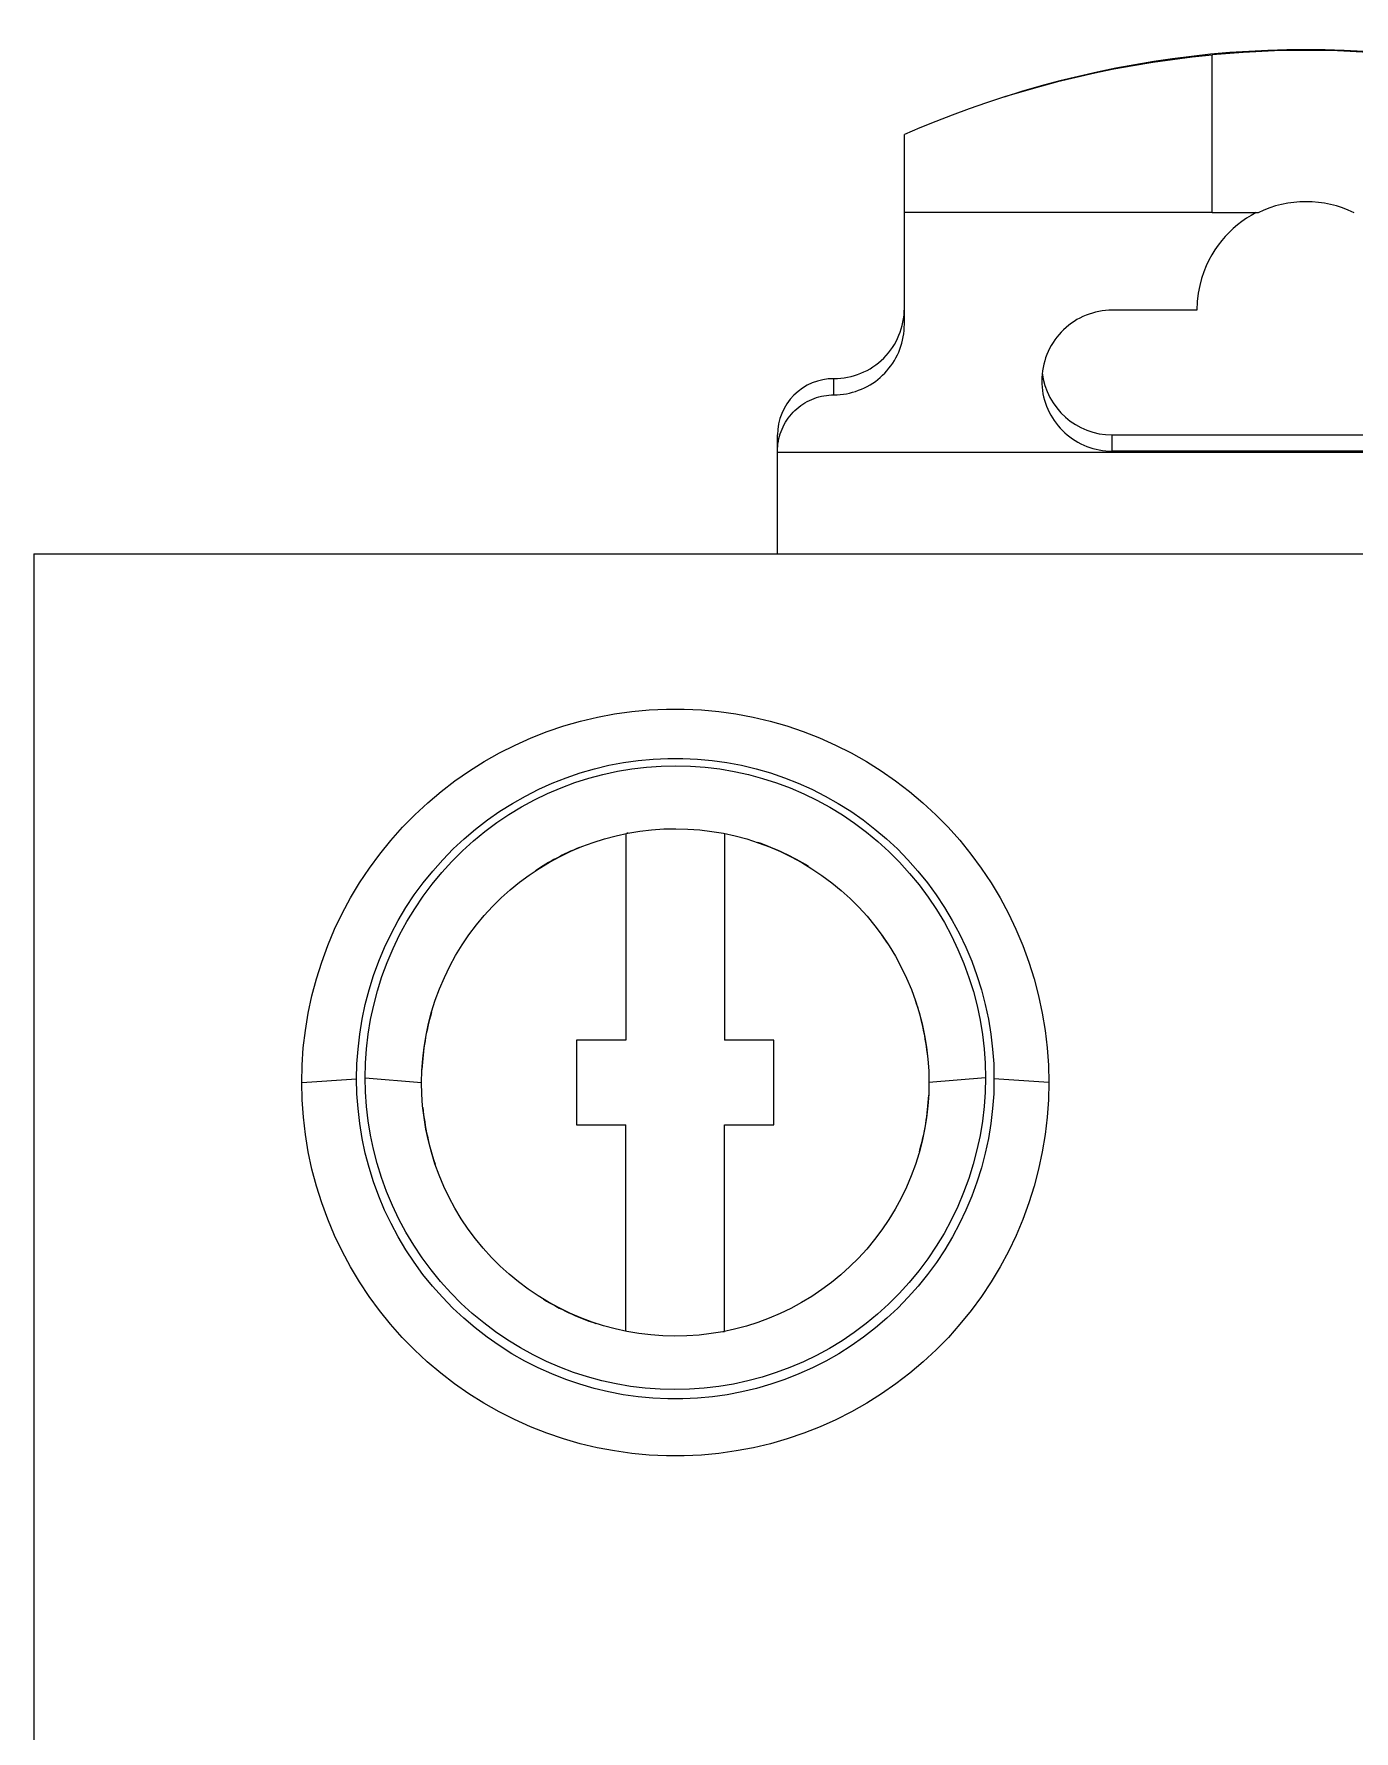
# Model space of a CAD drawing. Header units: millimetres. Extents: x 2268 to 4339, y 1619 to 2163.
# Drawn here: x 3692.29 to 3710.23, y 1843.48 to 1866.55 of the extents above; entities that cross this region are included whole.
import ezdxf

# ---------------------------------------------------------------- set-up
doc = ezdxf.new("R2010")
doc.units = ezdxf.units.MM

msp = doc.modelspace()

# ---------------------------------------------------------------- linework, layer by layer
for p, q in [((3707.759, 1866.195), (3707.492, 1866.157)), ((3708.028, 1866.228), (3707.759, 1866.195)), ((3708.297, 1866.256), (3708.028, 1866.228)), ((3708.722, 1866.294), (3708.297, 1866.26)), ((3708.297, 1866.26), (3708.297, 1866.256)), ((3708.297, 1864.117), (3708.297, 1866.256)), ((3709.148, 1866.314), (3708.722, 1866.294)), ((3709.575, 1866.321), (3709.148, 1866.314)), ((3710.002, 1866.314), (3709.575, 1866.321)), ((3710.428, 1866.294), (3710.002, 1866.314)), ((3706.449, 1865.955), (3706.198, 1865.894)), ((3706.705, 1866.012), (3706.449, 1865.955)), ((3706.964, 1866.065), (3706.705, 1866.012)), ((3707.227, 1866.113), (3706.964, 1866.065)), ((3707.492, 1866.157), (3707.227, 1866.113)), ((3705.711, 1865.76), (3705.476, 1865.689)), ((3705.952, 1865.829), (3705.711, 1865.76)), ((3706.198, 1865.894), (3705.952, 1865.829)), ((3704.997, 1865.528), (3704.767, 1865.444)), ((3705.234, 1865.61), (3704.997, 1865.528)), ((3705.476, 1865.689), (3705.234, 1865.61)), ((3704.326, 1865.268), (3704.116, 1865.178)), ((3704.544, 1865.357), (3704.326, 1865.268)), ((3704.767, 1865.444), (3704.544, 1865.357)), ((3704.116, 1864.117), (3704.116, 1865.178)), ((3704.116, 1862.6), (3704.116, 1864.117)), ((3704.306, 1864.117), (3704.116, 1864.117)), ((3704.499, 1864.117), (3704.306, 1864.117)), ((3704.696, 1864.117), (3704.499, 1864.117)), ((3704.897, 1864.117), (3704.696, 1864.117)), ((3705.101, 1864.117), (3704.897, 1864.117)), ((3705.309, 1864.117), (3705.101, 1864.117)), ((3705.519, 1864.117), (3705.309, 1864.117)), ((3705.733, 1864.117), (3705.519, 1864.117)), ((3705.95, 1864.117), (3705.733, 1864.117)), ((3706.17, 1864.117), (3705.95, 1864.117)), ((3706.393, 1864.117), (3706.17, 1864.117)), ((3706.619, 1864.117), (3706.393, 1864.117)), ((3706.849, 1864.117), (3706.619, 1864.117)), ((3707.081, 1864.117), (3706.849, 1864.117)), ((3707.317, 1864.117), (3707.081, 1864.117)), ((3707.557, 1864.117), (3707.317, 1864.117)), ((3707.8, 1864.117), (3707.557, 1864.117)), ((3708.047, 1864.117), (3707.8, 1864.117)), ((3708.297, 1864.117), (3708.047, 1864.117)), ((3708.297, 1864.117), (3708.923, 1864.117)), ((3708.896, 1864.117), (3708.829, 1864.08)), ((3708.584, 1863.901), (3708.53, 1863.849)), ((3708.642, 1863.951), (3708.584, 1863.901)), ((3708.702, 1863.997), (3708.642, 1863.951)), ((3708.765, 1864.04), (3708.702, 1863.997)), ((3708.829, 1864.08), (3708.765, 1864.04)), ((3708.381, 1863.677), (3708.336, 1863.613)), ((3708.428, 1863.737), (3708.381, 1863.677)), ((3708.477, 1863.795), (3708.428, 1863.737)), ((3708.53, 1863.849), (3708.477, 1863.795)), ((3708.218, 1863.394), (3708.184, 1863.312)), ((3708.255, 1863.472), (3708.218, 1863.394)), ((3708.294, 1863.544), (3708.255, 1863.472)), ((3708.336, 1863.613), (3708.294, 1863.544)), ((3708.154, 1863.222), (3708.129, 1863.126)), ((3708.184, 1863.312), (3708.154, 1863.222)), ((3708.109, 1863.022), (3708.095, 1862.91)), ((3708.129, 1863.126), (3708.109, 1863.022)), ((3706.543, 1862.705), (3706.502, 1862.685)), ((3706.585, 1862.723), (3706.543, 1862.705)), ((3706.628, 1862.739), (3706.585, 1862.723)), ((3706.671, 1862.753), (3706.628, 1862.739)), ((3706.715, 1862.765), (3706.671, 1862.753)), ((3706.76, 1862.774), (3706.715, 1862.765)), ((3706.805, 1862.782), (3706.76, 1862.774)), ((3706.85, 1862.787), (3706.805, 1862.782)), ((3706.896, 1862.791), (3706.85, 1862.787)), ((3706.941, 1862.792), (3706.896, 1862.791)), ((3708.091, 1862.792), (3706.941, 1862.792)), ((3708.095, 1862.91), (3708.091, 1862.792)), ((3704.101, 1862.429), (3704.107, 1862.471)), ((3704.107, 1862.471), (3704.112, 1862.514)), ((3704.112, 1862.514), (3704.115, 1862.557)), ((3704.115, 1862.557), (3704.116, 1862.6)), ((3706.248, 1862.494), (3706.218, 1862.46)), ((3706.28, 1862.527), (3706.248, 1862.494)), ((3706.314, 1862.557), (3706.28, 1862.527)), ((3706.349, 1862.586), (3706.314, 1862.557)), ((3706.386, 1862.614), (3706.349, 1862.586)), ((3706.423, 1862.639), (3706.386, 1862.614)), ((3706.462, 1862.663), (3706.423, 1862.639)), ((3706.502, 1862.685), (3706.462, 1862.663)), ((3704.039, 1862.223), (3704.055, 1862.263)), ((3704.055, 1862.263), (3704.069, 1862.303)), ((3704.069, 1862.303), (3704.082, 1862.345)), ((3704.082, 1862.345), (3704.092, 1862.386)), ((3704.092, 1862.386), (3704.101, 1862.429)), ((3706.09, 1862.272), (3706.07, 1862.231)), ((3706.112, 1862.312), (3706.09, 1862.272)), ((3706.136, 1862.351), (3706.112, 1862.312)), ((3706.161, 1862.389), (3706.136, 1862.351)), ((3706.189, 1862.425), (3706.161, 1862.389)), ((3706.218, 1862.46), (3706.189, 1862.425)), ((3703.907, 1862.002), (3703.933, 1862.036)), ((3703.933, 1862.036), (3703.958, 1862.072)), ((3703.958, 1862.072), (3703.981, 1862.108)), ((3703.981, 1862.108), (3704.002, 1862.146)), ((3704.002, 1862.146), (3704.021, 1862.184)), ((3704.021, 1862.184), (3704.039, 1862.223)), ((3706.001, 1862.014), (3705.993, 1861.969)), ((3706.011, 1862.059), (3706.001, 1862.014)), ((3706.023, 1862.103), (3706.011, 1862.059)), ((3706.036, 1862.146), (3706.023, 1862.103)), ((3706.052, 1862.189), (3706.036, 1862.146)), ((3706.07, 1862.231), (3706.052, 1862.189)), ((3703.158, 1861.641), (3703.158, 1861.861)), ((3703.612, 1861.756), (3703.65, 1861.777)), ((3703.65, 1861.777), (3703.686, 1861.8)), ((3703.686, 1861.8), (3703.722, 1861.824)), ((3703.722, 1861.824), (3703.756, 1861.85)), ((3703.756, 1861.85), (3703.789, 1861.878)), ((3703.789, 1861.878), (3703.82, 1861.907)), ((3703.82, 1861.907), (3703.851, 1861.937)), ((3703.851, 1861.937), (3703.88, 1861.969)), ((3703.88, 1861.969), (3703.907, 1862.002)), ((3705.985, 1861.878), (3705.984, 1861.833)), ((3705.984, 1861.833), (3705.985, 1861.789)), ((3705.988, 1861.924), (3705.985, 1861.878)), ((3705.985, 1861.789), (3705.988, 1861.745)), ((3705.993, 1861.969), (3705.988, 1861.924)), ((3702.765, 1861.533), (3702.795, 1861.55)), ((3702.795, 1861.55), (3702.826, 1861.566)), ((3702.826, 1861.566), (3702.857, 1861.58)), ((3702.857, 1861.58), (3702.889, 1861.593)), ((3702.889, 1861.593), (3702.922, 1861.604)), ((3702.922, 1861.604), (3702.955, 1861.614)), ((3702.955, 1861.614), (3702.988, 1861.622)), ((3702.988, 1861.622), (3703.022, 1861.629)), ((3703.022, 1861.629), (3703.056, 1861.634)), ((3703.056, 1861.634), (3703.09, 1861.638)), ((3703.09, 1861.638), (3703.124, 1861.641)), ((3703.124, 1861.641), (3703.158, 1861.641)), ((3703.158, 1861.641), (3703.201, 1861.642)), ((3703.201, 1861.642), (3703.244, 1861.645)), ((3703.244, 1861.645), (3703.287, 1861.65)), ((3703.287, 1861.65), (3703.329, 1861.657)), ((3703.329, 1861.657), (3703.372, 1861.665)), ((3703.372, 1861.665), (3703.413, 1861.676)), ((3703.413, 1861.676), (3703.454, 1861.688)), ((3703.454, 1861.688), (3703.495, 1861.703)), ((3703.495, 1861.703), (3703.535, 1861.719)), ((3703.535, 1861.719), (3703.574, 1861.736)), ((3703.574, 1861.736), (3703.612, 1861.756)), ((3705.988, 1861.745), (3705.993, 1861.701)), ((3705.993, 1861.701), (3706, 1861.657)), ((3706, 1861.657), (3706.009, 1861.614)), ((3706.009, 1861.614), (3706.02, 1861.571)), ((3706.02, 1861.571), (3706.033, 1861.528)), ((3702.519, 1861.298), (3702.539, 1861.326)), ((3702.539, 1861.326), (3702.559, 1861.353)), ((3702.559, 1861.353), (3702.581, 1861.38)), ((3702.581, 1861.38), (3702.605, 1861.405)), ((3702.605, 1861.405), (3702.629, 1861.429)), ((3702.629, 1861.429), (3702.654, 1861.452)), ((3702.654, 1861.452), (3702.681, 1861.474)), ((3702.681, 1861.474), (3702.708, 1861.495)), ((3702.708, 1861.495), (3702.736, 1861.515)), ((3702.736, 1861.515), (3702.765, 1861.533)), ((3706.033, 1861.528), (3706.048, 1861.487)), ((3706.048, 1861.487), (3706.065, 1861.446)), ((3706.065, 1861.446), (3706.084, 1861.406)), ((3706.084, 1861.406), (3706.105, 1861.367)), ((3706.105, 1861.367), (3706.127, 1861.329)), ((3706.127, 1861.329), (3706.151, 1861.292)), ((3702.392, 1860.876), (3702.392, 1861.097)), ((3702.42, 1861.08), (3702.43, 1861.113)), ((3702.43, 1861.113), (3702.441, 1861.145)), ((3702.441, 1861.145), (3702.454, 1861.177)), ((3702.454, 1861.177), (3702.468, 1861.208)), ((3702.468, 1861.208), (3702.484, 1861.239)), ((3702.484, 1861.239), (3702.501, 1861.269)), ((3702.501, 1861.269), (3702.519, 1861.298)), ((3706.151, 1861.292), (3706.177, 1861.256)), ((3706.177, 1861.256), (3706.205, 1861.221)), ((3706.205, 1861.221), (3706.234, 1861.188)), ((3706.234, 1861.188), (3706.264, 1861.156)), ((3706.264, 1861.156), (3706.296, 1861.126)), ((3706.296, 1861.126), (3706.33, 1861.097)), ((3706.33, 1861.097), (3706.364, 1861.069)), ((3706.941, 1860.876), (3706.941, 1861.097)), ((3706.941, 1861.097), (3712.209, 1861.097)), ((3702.392, 1860.876), (3702.393, 1860.911)), ((3702.392, 1860.861), (3702.392, 1860.876)), ((3702.392, 1860.861), (3716.758, 1860.861)), ((3702.392, 1859.481), (3702.392, 1860.861)), ((3702.393, 1860.911), (3702.395, 1860.945)), ((3702.395, 1860.945), (3702.399, 1860.979)), ((3702.399, 1860.979), (3702.405, 1861.013)), ((3702.405, 1861.013), (3702.411, 1861.046)), ((3702.411, 1861.046), (3702.42, 1861.08)), ((3706.364, 1861.069), (3706.4, 1861.044)), ((3706.4, 1861.044), (3706.437, 1861.02)), ((3706.437, 1861.02), (3706.475, 1860.997)), ((3706.475, 1860.997), (3706.515, 1860.977)), ((3706.515, 1860.977), (3706.555, 1860.958)), ((3706.555, 1860.958), (3706.596, 1860.941)), ((3706.596, 1860.941), (3706.637, 1860.926)), ((3706.637, 1860.926), (3706.679, 1860.913)), ((3706.679, 1860.913), (3706.722, 1860.902)), ((3706.722, 1860.902), (3706.765, 1860.893)), ((3706.765, 1860.893), (3706.809, 1860.886)), ((3706.809, 1860.886), (3706.853, 1860.88)), ((3706.853, 1860.88), (3706.897, 1860.877)), ((3706.897, 1860.877), (3706.941, 1860.876)), ((3712.209, 1860.876), (3706.941, 1860.876)), ((3692.288, 1859.481), (3692.288, 1841.38)), ((3692.288, 1859.481), (3760.956, 1859.481)), ((3699.488, 1857.142), (3699.716, 1857.207)), ((3699.716, 1857.207), (3699.946, 1857.262)), ((3699.946, 1857.262), (3700.179, 1857.306)), ((3700.179, 1857.306), (3700.413, 1857.339)), ((3700.413, 1857.339), (3700.649, 1857.361)), ((3700.649, 1857.361), (3700.885, 1857.372)), ((3700.885, 1857.372), (3701.122, 1857.372)), ((3701.122, 1857.372), (3701.358, 1857.361)), ((3701.358, 1857.361), (3701.594, 1857.339)), ((3701.594, 1857.339), (3701.828, 1857.306)), ((3701.828, 1857.306), (3702.061, 1857.262)), ((3702.061, 1857.262), (3702.291, 1857.208)), ((3702.291, 1857.208), (3702.519, 1857.142)), ((3698.826, 1856.883), (3699.043, 1856.979)), ((3699.043, 1856.979), (3699.263, 1857.066)), ((3699.263, 1857.066), (3699.488, 1857.142)), ((3702.519, 1857.142), (3702.743, 1857.066)), ((3702.743, 1857.066), (3702.964, 1856.98)), ((3702.964, 1856.98), (3703.181, 1856.883)), ((3698.407, 1856.659), (3698.614, 1856.776)), ((3698.614, 1856.776), (3698.826, 1856.883)), ((3703.181, 1856.883), (3703.393, 1856.776)), ((3703.393, 1856.776), (3703.6, 1856.659)), ((3698.01, 1856.397), (3698.205, 1856.533)), ((3698.205, 1856.533), (3698.407, 1856.659)), ((3699.52, 1856.439), (3699.712, 1856.504)), ((3699.712, 1856.504), (3699.906, 1856.56)), ((3699.828, 1856.433), (3700.021, 1856.484)), ((3699.906, 1856.56), (3700.102, 1856.607)), ((3700.021, 1856.484), (3700.216, 1856.527)), ((3700.102, 1856.607), (3700.301, 1856.645)), ((3700.216, 1856.527), (3700.413, 1856.559)), ((3700.301, 1856.645), (3700.5, 1856.673)), ((3700.413, 1856.559), (3700.611, 1856.583)), ((3700.5, 1856.673), (3700.701, 1856.692)), ((3700.611, 1856.583), (3700.81, 1856.597)), ((3700.701, 1856.692), (3700.903, 1856.701)), ((3700.81, 1856.597), (3701.01, 1856.601)), ((3700.903, 1856.701), (3701.104, 1856.701)), ((3701.01, 1856.601), (3701.21, 1856.596)), ((3701.104, 1856.701), (3701.306, 1856.692)), ((3701.21, 1856.596), (3701.409, 1856.582)), ((3701.306, 1856.692), (3701.506, 1856.673)), ((3701.409, 1856.582), (3701.607, 1856.558)), ((3701.506, 1856.673), (3701.706, 1856.645)), ((3701.607, 1856.558), (3701.804, 1856.524)), ((3701.706, 1856.645), (3701.904, 1856.607)), ((3701.804, 1856.524), (3701.998, 1856.482)), ((3701.904, 1856.607), (3702.101, 1856.56)), ((3701.998, 1856.482), (3702.19, 1856.43)), ((3702.101, 1856.56), (3702.295, 1856.504)), ((3702.295, 1856.504), (3702.486, 1856.439)), ((3703.6, 1856.659), (3703.801, 1856.533)), ((3703.801, 1856.533), (3703.997, 1856.397)), ((3697.639, 1856.098), (3697.821, 1856.252)), ((3697.821, 1856.252), (3698.01, 1856.397)), ((3698.966, 1856.19), (3699.147, 1856.282)), ((3699.147, 1856.282), (3699.332, 1856.365)), ((3699.269, 1856.225), (3699.452, 1856.303)), ((3699.332, 1856.365), (3699.52, 1856.439)), ((3699.452, 1856.303), (3699.639, 1856.373)), ((3699.639, 1856.373), (3699.828, 1856.433)), ((3702.19, 1856.43), (3702.38, 1856.369)), ((3702.38, 1856.369), (3702.566, 1856.299)), ((3702.486, 1856.439), (3702.675, 1856.365)), ((3702.566, 1856.299), (3702.749, 1856.221)), ((3702.675, 1856.365), (3702.86, 1856.282)), ((3702.86, 1856.282), (3703.04, 1856.19)), ((3703.997, 1856.397), (3704.186, 1856.252)), ((3704.186, 1856.252), (3704.368, 1856.098)), ((3697.464, 1855.936), (3697.639, 1856.098)), ((3698.618, 1855.982), (3698.79, 1856.09)), ((3698.743, 1855.94), (3698.914, 1856.044)), ((3698.79, 1856.09), (3698.966, 1856.19)), ((3698.914, 1856.044), (3699.089, 1856.139)), ((3699.089, 1856.139), (3699.269, 1856.225)), ((3702.749, 1856.221), (3702.928, 1856.133)), ((3702.928, 1856.133), (3703.103, 1856.038)), ((3703.04, 1856.19), (3703.217, 1856.09)), ((3703.103, 1856.038), (3703.274, 1855.933)), ((3703.217, 1856.09), (3703.389, 1855.982)), ((3704.368, 1856.098), (3704.543, 1855.936)), ((3697.297, 1855.765), (3697.464, 1855.936)), ((3698.29, 1855.741), (3698.451, 1855.865)), ((3698.416, 1855.708), (3698.577, 1855.828)), ((3698.451, 1855.865), (3698.618, 1855.982)), ((3698.577, 1855.828), (3698.743, 1855.94)), ((3703.274, 1855.933), (3703.44, 1855.821)), ((3703.389, 1855.982), (3703.556, 1855.865)), ((3703.44, 1855.821), (3703.602, 1855.7)), ((3703.556, 1855.865), (3703.717, 1855.741)), ((3704.543, 1855.936), (3704.71, 1855.766)), ((3696.988, 1855.402), (3697.138, 1855.587)), ((3697.138, 1855.587), (3697.297, 1855.765)), ((3697.985, 1855.47), (3698.135, 1855.609)), ((3698.111, 1855.444), (3698.26, 1855.58)), ((3698.135, 1855.609), (3698.29, 1855.741)), ((3698.26, 1855.58), (3698.416, 1855.708)), ((3699.734, 1855.503), (3699.887, 1855.56)), ((3699.887, 1855.56), (3700.042, 1855.609)), ((3700.042, 1855.609), (3700.2, 1855.65)), ((3700.2, 1855.65), (3700.359, 1855.685)), ((3700.333, 1855.68), (3700.333, 1852.872)), ((3700.359, 1855.685), (3700.52, 1855.711)), ((3700.52, 1855.711), (3700.682, 1855.73)), ((3700.682, 1855.73), (3700.846, 1855.742)), ((3700.846, 1855.742), (3701.009, 1855.745)), ((3701.009, 1855.745), (3701.173, 1855.741)), ((3701.173, 1855.741), (3701.335, 1855.729)), ((3701.335, 1855.729), (3701.498, 1855.71)), ((3701.498, 1855.71), (3701.658, 1855.683)), ((3701.658, 1855.683), (3701.817, 1855.648)), ((3701.674, 1855.68), (3701.674, 1852.872)), ((3701.817, 1855.648), (3701.975, 1855.606)), ((3701.975, 1855.606), (3702.13, 1855.556)), ((3702.13, 1855.556), (3702.282, 1855.5)), ((3703.602, 1855.7), (3703.757, 1855.571)), ((3703.717, 1855.741), (3703.872, 1855.609)), ((3703.757, 1855.571), (3703.907, 1855.435)), ((3703.872, 1855.609), (3704.022, 1855.47)), ((3704.71, 1855.766), (3704.869, 1855.588)), ((3704.869, 1855.588), (3705.019, 1855.402)), ((3696.846, 1855.209), (3696.988, 1855.402)), ((3697.707, 1855.171), (3697.843, 1855.324)), ((3697.843, 1855.324), (3697.985, 1855.47)), ((3697.967, 1855.301), (3698.111, 1855.444)), ((3699.294, 1855.292), (3699.437, 1855.369)), ((3699.437, 1855.369), (3699.584, 1855.44)), ((3699.584, 1855.44), (3699.734, 1855.503)), ((3702.282, 1855.5), (3702.432, 1855.436)), ((3702.432, 1855.436), (3702.578, 1855.365)), ((3702.578, 1855.365), (3702.722, 1855.287)), ((3703.907, 1855.435), (3704.051, 1855.291)), ((3704.022, 1855.47), (3704.164, 1855.324)), ((3704.164, 1855.324), (3704.3, 1855.171)), ((3705.019, 1855.402), (3705.161, 1855.21)), ((3696.713, 1855.01), (3696.846, 1855.209)), ((3697.578, 1855.012), (3697.707, 1855.171)), ((3697.7, 1854.993), (3697.83, 1855.151)), ((3697.83, 1855.151), (3697.967, 1855.301)), ((3698.886, 1855.019), (3699.018, 1855.116)), ((3699.018, 1855.116), (3699.154, 1855.207)), ((3699.154, 1855.207), (3699.294, 1855.292)), ((3702.722, 1855.287), (3702.861, 1855.202)), ((3702.861, 1855.202), (3702.997, 1855.11)), ((3702.997, 1855.11), (3703.129, 1855.012)), ((3704.051, 1855.291), (3704.188, 1855.139)), ((3704.188, 1855.139), (3704.317, 1854.981)), ((3704.3, 1855.171), (3704.429, 1855.012)), ((3705.161, 1855.21), (3705.294, 1855.01)), ((3696.59, 1854.805), (3696.713, 1855.01)), ((3697.457, 1854.846), (3697.578, 1855.012)), ((3697.577, 1854.829), (3697.7, 1854.993)), ((3698.637, 1854.805), (3698.759, 1854.915)), ((3698.759, 1854.915), (3698.886, 1855.019)), ((3703.129, 1855.012), (3703.257, 1854.908)), ((3703.257, 1854.908), (3703.379, 1854.797)), ((3704.317, 1854.981), (3704.44, 1854.816)), ((3704.429, 1855.012), (3704.55, 1854.846)), ((3705.294, 1855.01), (3705.417, 1854.805)), ((3696.477, 1854.594), (3696.59, 1854.805)), ((3697.239, 1854.499), (3697.344, 1854.675)), ((3697.344, 1854.675), (3697.457, 1854.846)), ((3697.355, 1854.484), (3697.462, 1854.659)), ((3697.462, 1854.659), (3697.577, 1854.829)), ((3698.407, 1854.566), (3698.519, 1854.688)), ((3698.519, 1854.688), (3698.637, 1854.805)), ((3703.379, 1854.797), (3703.497, 1854.679)), ((3703.497, 1854.679), (3703.609, 1854.556)), ((3704.44, 1854.816), (3704.554, 1854.646)), ((3704.55, 1854.846), (3704.663, 1854.676)), ((3704.554, 1854.646), (3704.66, 1854.47)), ((3704.663, 1854.676), (3704.768, 1854.5)), ((3705.417, 1854.805), (3705.53, 1854.595)), ((3696.374, 1854.379), (3696.477, 1854.594)), ((3697.142, 1854.318), (3697.239, 1854.499)), ((3697.257, 1854.303), (3697.355, 1854.484)), ((3698.2, 1854.304), (3698.3, 1854.438)), ((3698.3, 1854.438), (3698.407, 1854.566)), ((3703.609, 1854.556), (3703.715, 1854.427)), ((3703.715, 1854.427), (3703.815, 1854.294)), ((3704.66, 1854.47), (3704.757, 1854.289)), ((3704.768, 1854.5), (3704.865, 1854.319)), ((3705.53, 1854.595), (3705.633, 1854.379)), ((3696.281, 1854.158), (3696.374, 1854.379)), ((3697.054, 1854.133), (3697.142, 1854.318)), ((3697.168, 1854.118), (3697.257, 1854.303)), ((3698.019, 1854.023), (3698.106, 1854.166)), ((3698.106, 1854.166), (3698.2, 1854.304)), ((3703.815, 1854.294), (3703.908, 1854.155)), ((3704.757, 1854.289), (3704.845, 1854.104)), ((3704.865, 1854.319), (3704.953, 1854.134)), ((3705.633, 1854.379), (3705.726, 1854.159)), ((3696.199, 1853.934), (3696.281, 1854.158)), ((3696.904, 1853.751), (3696.975, 1853.944)), ((3696.975, 1853.944), (3697.054, 1854.133)), ((3697.088, 1853.929), (3697.168, 1854.118)), ((3697.938, 1853.876), (3698.019, 1854.023)), ((3703.908, 1854.155), (3703.995, 1854.012)), ((3703.995, 1854.012), (3704.075, 1853.864)), ((3704.845, 1854.104), (3704.924, 1853.915)), ((3704.953, 1854.134), (3705.032, 1853.944)), ((3705.032, 1853.944), (3705.103, 1853.752)), ((3705.726, 1854.159), (3705.808, 1853.934)), ((3696.066, 1853.474), (3696.127, 1853.705)), ((3696.127, 1853.705), (3696.199, 1853.934)), ((3696.843, 1853.555), (3696.904, 1853.751)), ((3696.956, 1853.543), (3697.018, 1853.737)), ((3697.018, 1853.737), (3697.088, 1853.929)), ((3697.8, 1853.572), (3697.866, 1853.726)), ((3697.866, 1853.726), (3697.938, 1853.876)), ((3704.075, 1853.864), (3704.147, 1853.714)), ((3704.147, 1853.714), (3704.211, 1853.561)), ((3704.924, 1853.915), (3704.994, 1853.725)), ((3704.994, 1853.725), (3705.054, 1853.533)), ((3705.103, 1853.752), (3705.164, 1853.556)), ((3705.808, 1853.934), (3705.88, 1853.706)), ((3705.88, 1853.706), (3705.941, 1853.474)), ((3696.016, 1853.24), (3696.066, 1853.474)), ((3696.791, 1853.357), (3696.843, 1853.555)), ((3696.905, 1853.348), (3696.956, 1853.543)), ((3697.742, 1853.416), (3697.8, 1853.572)), ((3704.211, 1853.561), (3704.268, 1853.406)), ((3705.054, 1853.533), (3705.104, 1853.339)), ((3705.164, 1853.556), (3705.216, 1853.357)), ((3705.941, 1853.474), (3705.991, 1853.24)), ((3696.749, 1853.156), (3696.791, 1853.357)), ((3696.863, 1853.151), (3696.905, 1853.348)), ((3697.65, 1853.099), (3697.692, 1853.258)), ((3697.692, 1853.258), (3697.742, 1853.416)), ((3704.268, 1853.406), (3704.317, 1853.249)), ((3704.317, 1853.249), (3704.359, 1853.092)), ((3705.104, 1853.339), (3705.145, 1853.145)), ((3705.216, 1853.357), (3705.259, 1853.156)), ((3695.977, 1853.005), (3696.016, 1853.24)), ((3696.715, 1852.954), (3696.749, 1853.156)), ((3696.831, 1852.954), (3696.863, 1853.151)), ((3697.616, 1852.939), (3697.65, 1853.099)), ((3704.359, 1853.092), (3704.392, 1852.934)), ((3705.145, 1853.145), (3705.177, 1852.949)), ((3705.259, 1853.156), (3705.292, 1852.954)), ((3705.991, 1853.24), (3706.03, 1853.005)), ((3695.949, 1852.769), (3695.977, 1853.005)), ((3696.692, 1852.752), (3696.715, 1852.954)), ((3696.808, 1852.756), (3696.831, 1852.954)), ((3697.589, 1852.779), (3697.616, 1852.939)), ((3699.663, 1852.872), (3699.663, 1851.723)), ((3700.333, 1852.872), (3699.663, 1852.872)), ((3702.344, 1852.872), (3701.674, 1852.872)), ((3702.344, 1851.723), (3702.344, 1852.872)), ((3704.392, 1852.934), (3704.418, 1852.775)), ((3705.177, 1852.949), (3705.199, 1852.754)), ((3705.292, 1852.954), (3705.316, 1852.752)), ((3706.03, 1853.005), (3706.058, 1852.769)), ((3695.933, 1852.533), (3695.949, 1852.769)), ((3696.677, 1852.549), (3696.692, 1852.752)), ((3696.79, 1852.362), (3696.794, 1852.559)), ((3696.794, 1852.559), (3696.808, 1852.756)), ((3697.56, 1852.458), (3697.571, 1852.618)), ((3697.571, 1852.618), (3697.589, 1852.779)), ((3704.418, 1852.775), (3704.437, 1852.616)), ((3704.437, 1852.616), (3704.448, 1852.457)), ((3705.199, 1852.754), (3705.213, 1852.558)), ((3705.213, 1852.558), (3705.217, 1852.362)), ((3705.316, 1852.752), (3705.33, 1852.549)), ((3706.058, 1852.769), (3706.074, 1852.533)), ((3695.928, 1852.298), (3695.933, 1852.533)), ((3695.928, 1852.298), (3696.673, 1852.347)), ((3696.673, 1852.347), (3696.677, 1852.549)), ((3696.678, 1852.145), (3696.673, 1852.347)), ((3696.794, 1852.168), (3696.79, 1852.362)), ((3696.79, 1852.362), (3697.556, 1852.298)), ((3697.556, 1852.298), (3697.56, 1852.458)), ((3704.448, 1852.457), (3704.451, 1852.298)), ((3705.217, 1852.362), (3704.451, 1852.298)), ((3705.218, 1852.362), (3705.213, 1852.167)), ((3705.33, 1852.549), (3705.334, 1852.347)), ((3705.334, 1852.347), (3705.33, 1852.145)), ((3706.079, 1852.298), (3705.334, 1852.347)), ((3706.074, 1852.533), (3706.079, 1852.298)), ((3695.933, 1852.061), (3695.928, 1852.298)), ((3696.692, 1851.942), (3696.678, 1852.145)), ((3696.808, 1851.973), (3696.794, 1852.168)), ((3697.559, 1852.139), (3697.556, 1852.298)), ((3697.57, 1851.981), (3697.559, 1852.139)), ((3704.448, 1852.138), (3704.437, 1851.979)), ((3704.451, 1852.298), (3704.448, 1852.138)), ((3705.213, 1852.167), (3705.199, 1851.97)), ((3705.33, 1852.145), (3705.315, 1851.942)), ((3706.079, 1852.298), (3706.074, 1852.061)), ((3695.95, 1851.825), (3695.933, 1852.061)), ((3696.715, 1851.739), (3696.692, 1851.942)), ((3696.83, 1851.778), (3696.808, 1851.973)), ((3697.589, 1851.822), (3697.57, 1851.981)), ((3704.437, 1851.979), (3704.418, 1851.818)), ((3705.199, 1851.97), (3705.177, 1851.773)), ((3705.315, 1851.942), (3705.292, 1851.739)), ((3706.074, 1852.061), (3706.058, 1851.825)), ((3695.977, 1851.589), (3695.95, 1851.825)), ((3696.749, 1851.538), (3696.715, 1851.739)), ((3696.861, 1851.583), (3696.83, 1851.778)), ((3697.614, 1851.664), (3697.589, 1851.822)), ((3697.648, 1851.506), (3697.614, 1851.664)), ((3699.663, 1851.723), (3700.333, 1851.723)), ((3700.333, 1848.916), (3700.333, 1851.723)), ((3701.674, 1848.916), (3701.674, 1851.723)), ((3701.674, 1851.723), (3702.344, 1851.723)), ((3704.392, 1851.658), (3704.358, 1851.499)), ((3704.418, 1851.818), (3704.392, 1851.658)), ((3705.177, 1851.773), (3705.145, 1851.577)), ((3705.292, 1851.739), (3705.258, 1851.538)), ((3706.058, 1851.825), (3706.03, 1851.589)), ((3696.016, 1851.354), (3695.977, 1851.589)), ((3696.791, 1851.338), (3696.749, 1851.538)), ((3696.902, 1851.389), (3696.861, 1851.583)), ((3697.689, 1851.349), (3697.648, 1851.506)), ((3704.358, 1851.499), (3704.316, 1851.34)), ((3705.145, 1851.577), (3705.103, 1851.38)), ((3705.258, 1851.538), (3705.216, 1851.338)), ((3706.03, 1851.589), (3705.991, 1851.354)), ((3696.066, 1851.121), (3696.016, 1851.354)), ((3696.843, 1851.14), (3696.791, 1851.338)), ((3696.952, 1851.196), (3696.902, 1851.389)), ((3697.012, 1851.005), (3696.952, 1851.196)), ((3697.737, 1851.193), (3697.689, 1851.349)), ((3697.794, 1851.039), (3697.737, 1851.193)), ((3704.266, 1851.183), (3704.208, 1851.027)), ((3704.316, 1851.34), (3704.266, 1851.183)), ((3705.052, 1851.185), (3704.991, 1850.992)), ((3705.103, 1851.38), (3705.052, 1851.185)), ((3705.216, 1851.338), (3705.164, 1851.139)), ((3705.991, 1851.354), (3705.941, 1851.12)), ((3696.127, 1850.89), (3696.066, 1851.121)), ((3696.904, 1850.945), (3696.843, 1851.14)), ((3696.974, 1850.752), (3696.904, 1850.945)), ((3697.081, 1850.815), (3697.012, 1851.005)), ((3697.858, 1850.886), (3697.794, 1851.039)), ((3704.208, 1851.027), (3704.143, 1850.874)), ((3704.991, 1850.992), (3704.921, 1850.8)), ((3705.103, 1850.944), (3705.033, 1850.752)), ((3705.164, 1851.139), (3705.103, 1850.944)), ((3705.941, 1851.12), (3705.88, 1850.889)), ((3696.199, 1850.662), (3696.127, 1850.89)), ((3697.053, 1850.564), (3696.974, 1850.752)), ((3697.159, 1850.627), (3697.081, 1850.815)), ((3697.93, 1850.736), (3697.858, 1850.886)), ((3698.009, 1850.588), (3697.93, 1850.736)), ((3704.071, 1850.723), (3703.991, 1850.576)), ((3704.143, 1850.874), (3704.071, 1850.723)), ((3704.921, 1850.8), (3704.841, 1850.612)), ((3705.033, 1850.752), (3704.953, 1850.563)), ((3705.88, 1850.889), (3705.808, 1850.661)), ((3696.281, 1850.438), (3696.199, 1850.662)), ((3697.141, 1850.379), (3697.053, 1850.564)), ((3697.247, 1850.442), (3697.159, 1850.627)), ((3698.096, 1850.445), (3698.009, 1850.588)), ((3703.991, 1850.576), (3703.904, 1850.434)), ((3704.841, 1850.612), (3704.752, 1850.427)), ((3704.953, 1850.563), (3704.866, 1850.379)), ((3705.808, 1850.661), (3705.726, 1850.437)), ((3696.373, 1850.218), (3696.281, 1850.438)), ((3697.238, 1850.199), (3697.141, 1850.379)), ((3697.344, 1850.261), (3697.247, 1850.442)), ((3697.45, 1850.085), (3697.344, 1850.261)), ((3698.189, 1850.306), (3698.096, 1850.445)), ((3698.289, 1850.172), (3698.189, 1850.306)), ((3703.81, 1850.295), (3703.71, 1850.162)), ((3703.904, 1850.434), (3703.81, 1850.295)), ((3704.655, 1850.246), (3704.548, 1850.071)), ((3704.752, 1850.427), (3704.655, 1850.246)), ((3704.866, 1850.379), (3704.769, 1850.199)), ((3705.726, 1850.437), (3705.634, 1850.217)), ((3696.476, 1850.003), (3696.373, 1850.218)), ((3697.342, 1850.024), (3697.238, 1850.199)), ((3697.455, 1849.854), (3697.342, 1850.024)), ((3697.564, 1849.914), (3697.45, 1850.085)), ((3698.395, 1850.044), (3698.289, 1850.172)), ((3698.507, 1849.92), (3698.395, 1850.044)), ((3703.604, 1850.034), (3703.492, 1849.911)), ((3703.71, 1850.162), (3703.604, 1850.034)), ((3704.548, 1850.071), (3704.434, 1849.901)), ((3704.665, 1850.024), (3704.552, 1849.853)), ((3704.769, 1850.199), (3704.665, 1850.024)), ((3705.634, 1850.217), (3705.531, 1850.002)), ((3696.589, 1849.792), (3696.476, 1850.003)), ((3696.712, 1849.588), (3696.589, 1849.792)), ((3697.575, 1849.689), (3697.455, 1849.854)), ((3697.685, 1849.75), (3697.564, 1849.914)), ((3698.624, 1849.803), (3698.507, 1849.92)), ((3698.746, 1849.692), (3698.624, 1849.803)), ((3703.375, 1849.795), (3703.252, 1849.684)), ((3703.492, 1849.911), (3703.375, 1849.795)), ((3704.434, 1849.901), (3704.311, 1849.736)), ((3704.552, 1849.853), (3704.432, 1849.689)), ((3705.418, 1849.792), (3705.295, 1849.587)), ((3705.531, 1850.002), (3705.418, 1849.792)), ((3696.844, 1849.389), (3696.712, 1849.588)), ((3697.703, 1849.531), (3697.575, 1849.689)), ((3697.815, 1849.591), (3697.685, 1849.75)), ((3697.952, 1849.44), (3697.815, 1849.591)), ((3698.873, 1849.587), (3698.746, 1849.692)), ((3699.005, 1849.488), (3698.873, 1849.587)), ((3703.125, 1849.58), (3702.993, 1849.482)), ((3703.252, 1849.684), (3703.125, 1849.58)), ((3704.182, 1849.579), (3704.045, 1849.428)), ((3704.311, 1849.736), (3704.182, 1849.579)), ((3704.432, 1849.689), (3704.304, 1849.53)), ((3705.295, 1849.587), (3705.163, 1849.389)), ((3696.985, 1849.197), (3696.844, 1849.389)), ((3697.838, 1849.378), (3697.703, 1849.531)), ((3697.98, 1849.232), (3697.838, 1849.378)), ((3698.095, 1849.295), (3697.952, 1849.44)), ((3699.141, 1849.396), (3699.005, 1849.488)), ((3699.281, 1849.311), (3699.141, 1849.396)), ((3702.857, 1849.391), (3702.718, 1849.306)), ((3702.993, 1849.482), (3702.857, 1849.391)), ((3704.045, 1849.428), (3703.901, 1849.285)), ((3704.169, 1849.378), (3704.026, 1849.232)), ((3704.304, 1849.53), (3704.169, 1849.378)), ((3705.163, 1849.389), (3705.022, 1849.197)), ((3697.135, 1849.012), (3696.985, 1849.197)), ((3698.129, 1849.093), (3697.98, 1849.232)), ((3698.244, 1849.159), (3698.095, 1849.295)), ((3698.284, 1848.962), (3698.129, 1849.093)), ((3698.4, 1849.03), (3698.244, 1849.159)), ((3699.424, 1849.233), (3699.281, 1849.311)), ((3699.571, 1849.162), (3699.424, 1849.233)), ((3699.721, 1849.098), (3699.571, 1849.162)), ((3699.873, 1849.041), (3699.721, 1849.098)), ((3702.277, 1849.094), (3702.124, 1849.037)), ((3702.427, 1849.158), (3702.277, 1849.094)), ((3702.574, 1849.228), (3702.427, 1849.158)), ((3702.718, 1849.306), (3702.574, 1849.228)), ((3703.752, 1849.149), (3703.596, 1849.021)), ((3703.878, 1849.093), (3703.723, 1848.961)), ((3703.901, 1849.285), (3703.752, 1849.149)), ((3704.026, 1849.232), (3703.878, 1849.093)), ((3705.022, 1849.197), (3704.872, 1849.012)), ((3697.293, 1848.834), (3697.135, 1849.012)), ((3698.445, 1848.837), (3698.284, 1848.962)), ((3698.561, 1848.908), (3698.4, 1849.03)), ((3698.727, 1848.795), (3698.561, 1848.908)), ((3700.029, 1848.991), (3699.873, 1849.041)), ((3700.186, 1848.948), (3700.029, 1848.991)), ((3700.346, 1848.913), (3700.186, 1848.948)), ((3700.507, 1848.886), (3700.346, 1848.913)), ((3700.67, 1848.866), (3700.507, 1848.886)), ((3700.834, 1848.854), (3700.67, 1848.866)), ((3701.326, 1848.865), (3701.162, 1848.854)), ((3701.489, 1848.884), (3701.326, 1848.865)), ((3701.65, 1848.911), (3701.489, 1848.884)), ((3701.81, 1848.946), (3701.65, 1848.911)), ((3701.969, 1848.988), (3701.81, 1848.946)), ((3702.124, 1849.037), (3701.969, 1848.988)), ((3703.435, 1848.901), (3703.269, 1848.788)), ((3703.596, 1849.021), (3703.435, 1848.901)), ((3703.723, 1848.961), (3703.562, 1848.837)), ((3704.872, 1849.012), (3704.714, 1848.834)), ((3697.46, 1848.664), (3697.293, 1848.834)), ((3697.634, 1848.502), (3697.46, 1848.664)), ((3698.611, 1848.721), (3698.445, 1848.837)), ((3698.783, 1848.612), (3698.611, 1848.721)), ((3698.898, 1848.691), (3698.727, 1848.795)), ((3699.073, 1848.595), (3698.898, 1848.691)), ((3700.998, 1848.85), (3700.834, 1848.854)), ((3701.162, 1848.854), (3700.998, 1848.85)), ((3703.099, 1848.684), (3702.923, 1848.589)), ((3703.269, 1848.788), (3703.099, 1848.684)), ((3703.395, 1848.72), (3703.224, 1848.612)), ((3703.562, 1848.837), (3703.395, 1848.72)), ((3704.547, 1848.663), (3704.373, 1848.501)), ((3704.714, 1848.834), (3704.547, 1848.663)), ((3697.816, 1848.348), (3697.634, 1848.502)), ((3698.96, 1848.512), (3698.783, 1848.612)), ((3699.141, 1848.42), (3698.96, 1848.512)), ((3699.252, 1848.507), (3699.073, 1848.595)), ((3699.326, 1848.337), (3699.141, 1848.42)), ((3699.435, 1848.428), (3699.252, 1848.507)), ((3699.622, 1848.358), (3699.435, 1848.428)), ((3702.56, 1848.423), (3702.373, 1848.354)), ((3702.744, 1848.502), (3702.56, 1848.423)), ((3702.866, 1848.42), (3702.681, 1848.336)), ((3702.923, 1848.589), (3702.744, 1848.502)), ((3703.047, 1848.512), (3702.866, 1848.42)), ((3703.224, 1848.612), (3703.047, 1848.512)), ((3704.373, 1848.501), (3704.191, 1848.347)), ((3698.004, 1848.203), (3697.816, 1848.348)), ((3698.199, 1848.067), (3698.004, 1848.203)), ((3699.514, 1848.262), (3699.326, 1848.337)), ((3699.706, 1848.197), (3699.514, 1848.262)), ((3699.812, 1848.297), (3699.622, 1848.358)), ((3699.901, 1848.14), (3699.706, 1848.197)), ((3700.005, 1848.244), (3699.812, 1848.297)), ((3700.2, 1848.201), (3700.005, 1848.244)), ((3700.397, 1848.168), (3700.2, 1848.201)), ((3701.794, 1848.199), (3701.597, 1848.166)), ((3701.99, 1848.241), (3701.794, 1848.199)), ((3702.183, 1848.293), (3701.99, 1848.241)), ((3702.3, 1848.196), (3702.106, 1848.14)), ((3702.373, 1848.354), (3702.183, 1848.293)), ((3702.492, 1848.262), (3702.3, 1848.196)), ((3702.681, 1848.336), (3702.492, 1848.262)), ((3704.002, 1848.202), (3703.807, 1848.066)), ((3704.191, 1848.347), (3704.002, 1848.202)), ((3698.401, 1847.94), (3698.199, 1848.067)), ((3698.608, 1847.823), (3698.401, 1847.94)), ((3700.098, 1848.093), (3699.901, 1848.14)), ((3700.297, 1848.055), (3700.098, 1848.093)), ((3700.498, 1848.027), (3700.297, 1848.055)), ((3700.596, 1848.143), (3700.397, 1848.168)), ((3700.7, 1848.008), (3700.498, 1848.027)), ((3700.796, 1848.129), (3700.596, 1848.143)), ((3700.902, 1847.998), (3700.7, 1848.008)), ((3700.996, 1848.124), (3700.796, 1848.129)), ((3701.105, 1847.998), (3700.902, 1847.998)), ((3701.197, 1848.128), (3700.996, 1848.124)), ((3701.307, 1848.008), (3701.105, 1847.998)), ((3701.397, 1848.142), (3701.197, 1848.128)), ((3701.509, 1848.027), (3701.307, 1848.008)), ((3701.597, 1848.166), (3701.397, 1848.142)), ((3701.709, 1848.055), (3701.509, 1848.027)), ((3701.908, 1848.093), (3701.709, 1848.055)), ((3702.106, 1848.14), (3701.908, 1848.093)), ((3703.606, 1847.94), (3703.399, 1847.823)), ((3703.807, 1848.066), (3703.606, 1847.94)), ((3698.82, 1847.716), (3698.608, 1847.823)), ((3699.037, 1847.618), (3698.82, 1847.716)), ((3703.187, 1847.715), (3702.97, 1847.618)), ((3703.399, 1847.823), (3703.187, 1847.715)), ((3699.258, 1847.532), (3699.037, 1847.618)), ((3699.483, 1847.455), (3699.258, 1847.532)), ((3702.749, 1847.531), (3702.524, 1847.455)), ((3702.97, 1847.618), (3702.749, 1847.531)), ((3699.711, 1847.389), (3699.483, 1847.455)), ((3699.942, 1847.334), (3699.711, 1847.389)), ((3700.176, 1847.29), (3699.942, 1847.334)), ((3700.411, 1847.257), (3700.176, 1847.29)), ((3700.647, 1847.234), (3700.411, 1847.257)), ((3701.596, 1847.257), (3701.359, 1847.234)), ((3701.831, 1847.29), (3701.596, 1847.257)), ((3702.064, 1847.334), (3701.831, 1847.29)), ((3702.295, 1847.389), (3702.064, 1847.334)), ((3702.524, 1847.455), (3702.295, 1847.389)), ((3700.885, 1847.223), (3700.647, 1847.234)), ((3701.122, 1847.223), (3700.885, 1847.223)), ((3701.359, 1847.234), (3701.122, 1847.223))]:
    msp.add_line(p, q)
for start, end in [(100.7439, 101.113), (58.3386, 71.0421), (112.2838, 123.4583), (134.7317, 135.3753), (33.2165, 35.6388), (164.0147, 177.0594), (5.7537, 18.8653), (344.0973, 357.1063), (185.7004, 198.7768), (238.664, 251.739), (280.8405, 281.1544)]:
    msp.add_arc((3701.004, 1852.298), 3.448, start, end)
for centre, major_axis, start_param, end_param in [((3709.575, 1852.991), (13.373, 0), 1.258926, 1.882667), ((3709.575, 1862.786), (1.484, 0), 1.116167, 2.025425), ((3703.158, 1862.817), (-0.958, 0), 1.570796, 3.141593), ((3703.158, 1861.097), (0.766, 0), 1.570796, 3.141593), ((3706.941, 1862.052), (-0.958, 0), 0.11493, 1.570796)]:
    msp.add_ellipse(centre, major_axis=major_axis, ratio=0.997564, start_param=start_param, end_param=end_param)

doc.saveas('drawing.dxf')
